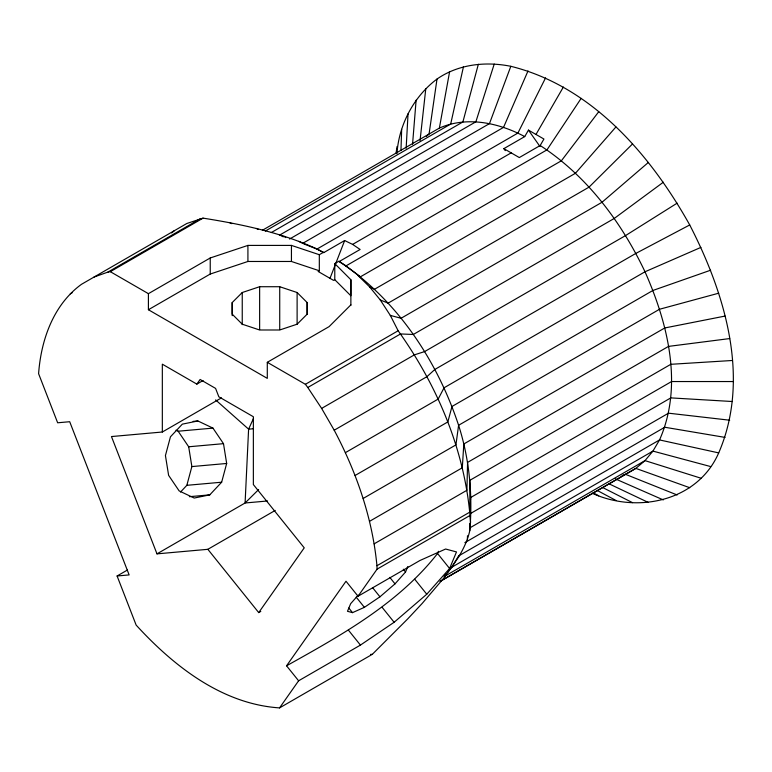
<?xml version="1.0" encoding="UTF-8"?>
<svg xmlns="http://www.w3.org/2000/svg" width="772" height="772" viewBox="0 0 772 772"><rect width="100%" height="100%" fill="white"/><g stroke="black" fill="none" stroke-linecap="round" stroke-linejoin="round"><path stroke-width="1.16" d="M232.198 302.556L232.198 314.156L242.244 324.201L259.633 329.991L279.725 329.991L297.114 324.201L307.159 314.156L307.159 302.556L297.114 292.52L279.725 286.721L259.633 286.721L242.244 292.52L232.198 302.556L232.198 315.651M350.874 305.365L350.874 279.734L334.778 263.628L338.831 261.293C396.721 299.227 437.058 360.225 458.597 425.275C469.492 459.176 472.773 495.248 469.791 530.654C467.687 540.217 463.374 549.104 458.336 557.442L443.91 577.958L422.226 603.395L407.848 618.768L372.297 654.347L279.56 707.895C222.143 704.141 173.575 666.053 136.142 625.088L117.093 575.989L127.399 570.045M469.791 530.654L469.82 523.474M396.943 153.647C398.863 124.881 413.782 96.432 437.01 79.043C458.356 64.134 485.762 61.249 510.823 66.305C591.786 86.348 650.535 154.854 689.724 224.951C724.985 293.408 750.876 378.502 718.703 452.903C697.512 501.395 637.325 513.824 592.124 493.231M467.427 539.088L467.485 535.797M400.957 150.501L401.662 129.339M470.515 499.889L470.621 497.554L671.572 381.542L733.4 381.542M406.149 148.263L408.041 113.831M458.529 557.152L458.597 555.946L659.539 439.934C683.519 385.807 667.896 323.507 645.006 271.773C621.383 221.979 586.826 175.794 540.178 145.512L519.305 157.565L503.846 148.639L524.728 136.586L528.463 130.121L543.922 139.037L540.178 145.512M412.557 144.21L416.118 100.186M420.036 140.639L425.806 88.548M437.01 79.043L429.068 134.048L426.318 136.374M396.007 153.541L397.049 146.526M262.364 230.288L439.365 128.094L449.593 71.777M463.432 66.836L450.684 124.051L265.356 231.05M180.513 492.063L186.843 485.318L191.871 466.577L188.686 446.776L178.149 431.22L175.997 430.197M197.893 420.972L182.337 424.146L170.458 436.807L165.43 455.548L168.614 475.349L179.152 490.905L194.216 498.046L209.772 494.862L221.651 482.21L226.669 463.47L223.494 443.668L212.956 428.113L197.893 420.972L193.087 421.396M478.35 64.259L462.891 121.947L271.319 232.546M494.215 64.086L475.87 121.802L280.13 234.813M510.823 66.305L489.467 123.626L289.558 239.04M329.924 278.518L344.659 240.546L352.621 244.406L360.119 249.472L339.236 261.525M358.198 595.173L350.671 603.665L347.487 611.299L352.514 612.64L364.394 607.342L379.949 596.804L395.013 583.864L405.541 571.984L407.819 566.523M279.56 707.895L298.61 680.788L286.557 665.802C341.32 635.192 398.169 603.791 437.55 553.505L438.467 551.295M298.61 680.788L360.437 645.093L394.135 622.271L426.771 594.228L449.603 568.491L456.493 551.941L445.618 549.027L419.881 560.53L358.044 596.225L346.001 581.239L286.557 665.802M528.019 70.918L503.527 127.39L302.585 243.412M253.515 418.366L248.603 429.164L245.091 502.987L156.977 553.862L111.467 436.556L162.332 432.011L221.419 397.898M545.592 77.847L517.916 133.064L316.964 249.076L303.695 243.846M536.038 134.367L563.367 87.033M447.663 572.303L451.987 567.111L458.597 555.946M581.142 98.372L546.991 149.855L346.049 265.867L338.831 261.293M162.332 432.011L162.332 364.181L196.85 384.109L200.122 379.467L215.581 388.393L218.843 396.808L253.361 416.735L253.361 484.565L304.236 547.84L258.716 612.592L207.851 549.317L156.977 553.862M358.044 596.225L377.103 569.118L469.839 515.571L469.858 480.319L670.81 364.307L732.464 360.476M598.725 111.737L561.379 160.788L360.428 276.81L345.364 265.481M344.659 240.546L323.777 252.598L316.124 248.594C280.381 232.343 241.636 224.266 203.055 218.129L186.824 223.494L81.494 284.299C53.307 304.728 41.012 340.143 38.6 373.687L57.649 422.786L69.702 421.715L129.136 574.918L117.093 575.989M444.778 575.767L446.216 574.04M615.911 126.984L575.439 173.266L374.497 289.278L369.547 286.827L357.967 275.459M350.874 304.853L329.123 326.614L267.295 362.309L267.295 378.377L148.407 309.736L148.407 293.669L210.235 257.973L247.918 245.409L291.44 245.409L319.318 254.712L323.372 252.367M632.529 143.939L589.036 187.133L388.094 303.155L380.278 299.961L369.547 286.827M258.62 489.573L245.091 502.987L267.566 500.98M648.383 162.419L602.015 202.264L401.064 318.276L390.304 315.391L380.278 299.961M171.654 232.951L174.24 230.76M663.312 182.231L614.222 218.466L413.281 334.488L400.533 333.948L307.787 387.486L305.394 384.302L267.295 362.309M677.14 203.152L625.542 235.585L424.59 351.598L414.371 354.859L321.625 408.407L307.787 387.486M70.291 293.804L72.375 292.607M94.078 277.032L107.906 272.091L200.652 218.544M107.906 272.091L110.309 271.676L203.055 218.129M148.407 309.736L210.235 274.041L247.918 261.476L291.44 261.476L319.318 270.769L319.318 254.712M352.621 244.406L511.334 152.769M319.318 270.769L318.122 271.464L333.581 280.39L334.778 279.696L334.778 263.628M196.85 384.109L203.075 380.519M305.394 384.302L398.14 330.763C436.267 384.089 463.21 446.592 469.694 512.193L376.948 565.731L377.103 569.118M376.948 565.731C372.451 518.166 356.51 472.271 334.208 430.207L426.955 376.659L434.887 369.431L635.838 253.419L689.724 224.951M345.402 452.643L438.149 399.095L444.054 387.795L645.006 271.773L700.928 247.387M207.851 549.317L275.228 510.417M355.101 475.475L447.847 421.927L451.987 406.477L652.929 290.455L710.616 270.219M363.178 498.451L455.924 444.904L458.597 425.275L659.539 309.254L718.703 293.196M369.556 521.322L462.303 467.774L463.818 443.977L664.76 327.965L725.082 316.066M374.169 543.826L466.906 490.288L467.581 462.399L668.533 346.387L729.685 338.57M258.716 612.592L260.791 611.395M470.901 513.303L670.81 397.889L732.464 401.527M469.665 527.99L668.533 413.184L729.685 420.209M464.86 542.658L664.76 427.244L725.082 437.406M451.987 567.111L652.929 451.099L659.539 439.934L718.703 452.903M444.054 576.636L645.006 460.623L652.929 451.099L710.616 466.558M440.098 581.403L635.838 468.392L645.006 460.623L700.928 478.196M440.214 581.335L635.838 468.392L689.724 487.701M439.365 128.094C466.992 115.839 499.011 122.902 524.728 136.586M622.145 475.552L625.542 474.336L677.14 494.968M178.149 431.22L212.956 428.113M253.38 428.74L248.603 429.164L215.62 399.915M188.686 446.776L223.494 443.668M191.871 466.577L226.669 463.47M186.843 485.318L221.651 482.21M189.372 496.686L209.772 494.862M370.599 654.366L372.297 654.347M615.313 478.872L663.312 499.909M229.67 222.654L231.822 223.668M608.481 483.562L648.383 502.485M256.4 228.435L258.466 229.477M602.826 487.624L632.529 502.659M316.124 248.594L323.777 252.598M279.146 234.63L283.314 236.859M597.238 490.452L615.911 500.43M298.832 241.318L301.649 242.881M593.533 492.941L598.725 495.827M110.309 271.676L148.407 293.669M283.855 236.232L285.727 237.593M334.778 279.696L350.874 295.792L350.874 279.734M437.55 553.505L449.603 568.491M414.728 579.241L426.771 594.228M403.322 569.215L405.541 571.984M389.831 577.408L395.013 583.864M372.538 587.588L379.949 596.804M382.092 607.284L394.135 622.271M356.249 597.2L364.394 607.342M348.809 608.037L352.514 612.64M348.384 630.106L360.437 645.093M528.463 130.121L540.014 146.555M503.846 148.639L505.235 150.617M321.625 408.407L334.208 430.207M390.304 315.391L398.14 330.763M469.839 515.571L470.621 522.403M307.159 302.556L307.159 314.455M297.114 292.52L297.114 324.182M291.44 245.409L291.44 261.476M279.725 286.721L279.725 329.557M259.633 286.721L259.633 329.557M247.918 245.409L247.918 261.476M242.244 292.52L242.244 324.645M210.235 257.973L210.235 274.041"/></g></svg>
